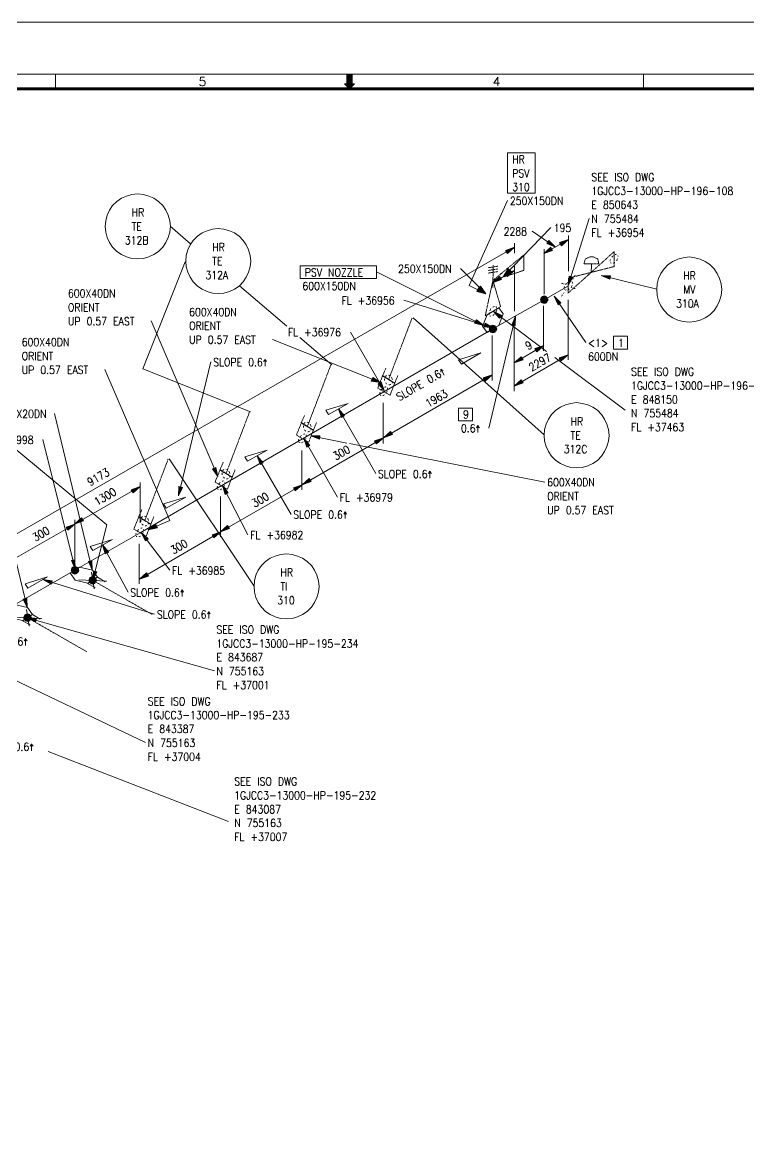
# Model space of a CAD drawing. Extents: x 0 to 841, y 0 to 594.
# Drawn here: x 310.1 to 555.2, y 217.8 to 594 of the extents above; entities that cross this region are included whole.
import ezdxf
from ezdxf.enums import TextEntityAlignment as Align

# ---------------------------------------------------------------- set-up
doc = ezdxf.new("R2010")
doc.units = 0
doc.header["$MEASUREMENT"] = 0
doc.linetypes.add('HIDDEN', pattern=[0.375, 0.25, -0.125])
for name, color, linetype, lineweight in [('1', 7, 'Continuous', 9), ('3', 7, 'Continuous', 9), ('4', 7, 'Continuous', 9), ('SYM', 7, 'Continuous', 9), ('T-TEXT1', 7, 'Continuous', 9)]:
    doc.layers.add(name, color=color, linetype=linetype, lineweight=lineweight)
doc.styles.add('ROMANS', font='ROMANS')
doc.styles.add('TXT', font='txt.shx')

msp = doc.modelspace()

# ---------------------------------------------------------------- linework, layer by layer
at = {"layer": '1', "color": 2, "linetype": 'HIDDEN', "lineweight": 0}
for p, q in [((499.575, 512.5375), (500.0875, 514.225)), ((502.175, 512.5375), (499.575, 512.5375)), ((500.0875, 514.225), (501.65, 514.875)), ((501.65, 514.875), (502.6875, 514.875)), ((502.0375, 509.5375), (502.175, 512.5375)), ((504.6375, 512.5375), (502.175, 512.5375)), ((502.6875, 514.875), (504.25, 514.225)), ((504.25, 514.225), (504.6375, 512.5375)), ((496.5875, 508.7625), (496.325, 508.2375)), ((492.0375, 506.0375), (492.425, 505.9)), ((492.6875, 505.775), (492.9375, 505.775)), ((493.075, 504.8625), (492.9375, 504.3375)), ((494.1125, 506.2875), (493.3375, 505.5125)), ((495.2875, 506.6875), (494.6375, 506.55)), ((495.2875, 504.475), (495.675, 505.25)), ((495.8, 505.9), (495.675, 506.55)), ((496.0625, 507.85), (495.8, 507.3375)), ((496.0625, 504.3375), (495.8, 504.475)), ((496.5875, 504.2125), (496.325, 504.2125)), ((492.0375, 501.6125), (492.425, 502.1375)), ((492.6875, 502.525), (492.9375, 502.9125)), ((493.075, 503.825), (493.5875, 503.6875)), ((494.1125, 503.6875), (494.6375, 504.0875))]:
    msp.add_line(p, q, dxfattribs=at)
at = {"layer": '1', "color": 1, "linetype": 'Continuous', "lineweight": 0}
for p, q in [((494.375, 505.125), (486.1875, 500.4375)), ((486.1875, 500.4375), (476.175, 494.725)), ((476.175, 494.725), (468.8875, 490.5625)), ((468.8875, 490.5625), (432.1, 469.375)), ((432.1, 469.375), (404.675, 453.5125)), ((404.675, 453.5125), (377.2375, 437.65)), ((377.2375, 437.65), (349.8125, 421.7875)), ((349.8125, 421.7875), (327.8375, 409.1875)), ((327.8375, 409.1875), (305.875, 396.575))]:
    msp.add_line(p, q, dxfattribs=at)
at = {"layer": '3', "color": 2, "linetype": 'Continuous', "lineweight": 0}
for p, q in [((460.8375, 505.25), (473.8375, 533.85)), ((494.2375, 505.25), (501.3875, 527.875)), ((359.95, 525.275), (366.8375, 519.2875)), ((472.4, 508.1125), (488.3875, 524.75)), ((482.15, 523.5875), (489.95, 518.125)), ((476.175, 519.55), (476.175, 516.175)), ((486.05, 516.0375), (494.375, 520.725)), ((494.375, 522.15), (494.375, 510.0625)), ((196.4125, 357.1875), (476.175, 518.125)), ((486.1875, 517.475), (486.1875, 502.2625)), ((350.725, 477.175), (365.025, 513.1875)), ((476.175, 511.75), (476.175, 496.5375)), ((465.775, 491.7375), (429.6375, 509.8)), ((466.55, 502.3875), (457.975, 510.975)), ((468.7625, 506.1625), (476.175, 510.325)), ((505.425, 508.6375), (524.1375, 503.95)), ((383.35, 505.125), (399.3375, 491.475)), ((466.55, 502.3875), (460.8375, 505.25)), ((468.8875, 507.725), (468.8875, 504.6)), ((489.5625, 501.6125), (500.225, 486.0125)), ((494.2375, 480.1625), (494.2375, 500.4375)), ((469.025, 490.95), (438.8625, 500.3125)), ((485.925, 483.15), (485.925, 498.3625)), ((376.075, 440.775), (353.5875, 493.2875)), ((441.9875, 494.3375), (486.1875, 454.8125)), ((467.4625, 457.15), (476.5625, 494.85)), ((469.025, 496.5375), (486.9625, 483.025)), ((432.2375, 469.7625), (420.7875, 489.525)), ((476.0375, 469.6375), (476.0375, 492.6375)), ((394.5375, 487.05), (430.9375, 472.4875)), ((403.7625, 487.7), (414.55, 478.475)), ((468.6375, 473.1375), (468.6375, 488.35)), ((476.0375, 479.125), (486.05, 484.975)), ((476.0375, 471.325), (494.2375, 481.85)), ((362.8125, 434.275), (373.7375, 479.5125)), ((489.825, 480.9375), (513.4875, 463.1375)), ((359.825, 425.95), (337.9875, 476.9125)), ((350.725, 477.175), (387.125, 462.6125)), ((431.975, 453.9), (468.6375, 475.0875)), ((429.375, 441.8125), (416.7625, 463.65)), ((431.8375, 451.95), (431.8375, 465.6)), ((333.6875, 409.3125), (320.95, 462.0875)), ((327.975, 409.575), (317.05, 453.25)), ((404.5375, 438.0375), (431.975, 453.9)), ((405.0625, 453.6375), (416.5, 433.8875)), ((407.4, 454.55), (419.625, 452.0875)), ((420.5375, 451.95), (486.4375, 438.95)), ((306.3875, 451.3), (338.6375, 424.525)), ((389.3375, 447.7875), (400.775, 428.0375)), ((404.4125, 436.35), (404.4125, 449.6125)), ((388.2875, 403.85), (359.6875, 446.75)), ((311.725, 396.575), (300.8, 441.8125)), ((327.7125, 424.7875), (349.8125, 437.3875)), ((349.8125, 438.825), (349.8125, 425.175)), ((376.9875, 422.1875), (404.5375, 438.0375)), ((377.6375, 437.7875), (386.2125, 421.1375)), ((376.9875, 420.4875), (376.9875, 434.0125)), ((327.8375, 426.2125), (327.8375, 411)), ((352.5375, 422.8375), (359.825, 425.95)), ((305.7375, 412.175), (327.8375, 424.7875)), ((333.95, 405.8), (338.6375, 424.525)), ((349.6875, 406.1875), (377.1125, 422.1875)), ((350.2, 421.925), (359.825, 409.1875)), ((337.2, 417.7625), (345.7875, 401.775)), ((349.55, 404.6375), (349.55, 418.15)), ((317.05, 406.0625), (354.75, 394.3625)), ((311.725, 393.1875), (374.9, 375.25)), ((289.75, 380.5875), (351.6375, 351.075)), ((318.875, 348.0875), (379.7125, 324.425))]:
    msp.add_line(p, q, dxfattribs=at)
at = {"layer": '3', "color": 2, "linetype": 'HIDDEN', "lineweight": 0}
for p, q in [((468.8875, 506.9375), (479.2875, 515.525)), ((479.2875, 515.525), (479.2875, 510.325)), ((479.2875, 510.325), (468.8875, 506.9375)), ((468.8875, 506.9375), (466.2875, 494.9875)), ((471.4875, 498.1), (468.8875, 506.9375)), ((468.2375, 497.45), (467.85, 496.675)), ((469.4125, 498.1), (468.8875, 497.975)), ((468.8875, 496.5375), (471.4875, 498.1)), ((470.1875, 497.5875), (469.9375, 498.1)), ((469.9375, 496.2875), (470.1875, 496.9375)), ((433.6625, 473.4), (441.5875, 494.2)), ((466.2875, 494.9875), (468.8875, 496.5375)), ((467.5875, 496.025), (467.5875, 495.375)), ((467.85, 494.9875), (468.2375, 494.85)), ((468.8875, 495.1125), (469.4125, 495.6375)), ((406.2375, 457.5375), (414.1625, 478.3375)), ((430.025, 470.675), (431.7125, 474.8375)), ((432.75, 477.3), (431.5875, 474.7)), ((431.5875, 474.7), (435.7375, 472.2375)), ((431.7125, 474.8375), (435.7375, 472.3625)), ((432.4875, 474.4375), (433.0125, 474.9625)), ((433.6625, 474.9625), (434.3125, 474.8375)), ((434.7, 474.3125), (434.9625, 473.5375)), ((435.7375, 472.2375), (436.7875, 474.8375)), ((432.1, 469.375), (430.025, 470.675)), ((431.7125, 470.5375), (431.1875, 470.025)), ((432.3625, 473.1375), (432.3625, 473.7875)), ((432.8875, 471.0625), (432.3625, 470.9375)), ((433.1375, 471.975), (432.625, 472.4875)), ((433.4, 470.2875), (433.275, 470.675)), ((434.4375, 471.8375), (433.7875, 471.7125)), ((435.7375, 472.3625), (434.1875, 468.2)), ((435.0875, 472.8875), (434.8375, 472.2375)), ((430.8, 469.2375), (430.675, 468.725)), ((430.8, 468.2), (431.1875, 468.075)), ((431.7125, 468.075), (432.3625, 468.3375)), ((434.1875, 468.2), (432.1, 469.375)), ((432.8875, 468.9875), (433.275, 469.6375)), ((378.8, 441.6875), (386.7375, 462.4875)), ((402.5875, 454.8125), (404.2875, 458.975)), ((405.325, 461.4375), (404.15, 458.8375)), ((404.2875, 458.975), (408.3125, 456.5)), ((405.0625, 458.5875), (405.5875, 459.1)), ((406.2375, 459.1), (406.8875, 458.975)), ((408.3125, 456.375), (409.35, 458.975)), ((404.15, 458.8375), (408.3125, 456.375)), ((404.9375, 457.2875), (404.9375, 457.9375)), ((405.7125, 456.1125), (405.1875, 456.6375)), ((407.0125, 455.9875), (406.3625, 455.85)), ((408.3125, 456.5), (406.75, 452.3375)), ((407.275, 458.45), (407.5375, 457.675)), ((407.6625, 457.025), (407.4, 456.375)), ((404.675, 453.5125), (402.5875, 454.8125)), ((403.375, 453.3875), (403.2375, 452.8625)), ((403.375, 452.3375), (403.7625, 452.2125)), ((404.2875, 454.6875), (403.7625, 454.1625)), ((404.2875, 452.2125), (404.9375, 452.475)), ((406.75, 452.3375), (404.675, 453.5125)), ((405.45, 455.2), (404.9375, 455.075)), ((405.45, 453.125), (405.8375, 453.775)), ((405.975, 454.425), (405.8375, 454.8125)), ((351.375, 425.825), (359.3, 446.625)), ((377.8875, 445.5875), (376.725, 442.9875)), ((375.1625, 438.95), (376.85, 443.1125)), ((376.725, 442.9875), (380.8875, 440.5125)), ((376.85, 443.1125), (380.8875, 440.6375)), ((377.5, 441.425), (377.5, 442.075)), ((377.6375, 442.725), (378.15, 443.2375)), ((378.2875, 440.25), (377.7625, 440.775)), ((378.8, 443.2375), (379.45, 443.1125)), ((380.8875, 440.6375), (379.325, 436.4875)), ((379.8375, 442.5875), (380.1, 441.8125)), ((380.2375, 441.1625), (379.975, 440.5125)), ((380.8875, 440.5125), (381.925, 443.1125)), ((377.2375, 437.65), (375.1625, 438.95)), ((375.9375, 437.525), (375.8125, 437)), ((375.9375, 436.4875), (376.3375, 436.35)), ((376.85, 438.825), (376.3375, 438.3)), ((376.85, 436.35), (377.5, 436.6125)), ((379.325, 436.4875), (377.2375, 437.65)), ((378.025, 439.3375), (377.5, 439.2125)), ((378.025, 437.2625), (378.4125, 437.9125)), ((378.5375, 438.5625), (378.4125, 438.95)), ((379.5875, 440.125), (378.9375, 439.9875)), ((350.4625, 429.725), (349.2875, 427.125)), ((347.7375, 423.0875), (349.425, 427.25)), ((349.2875, 427.125), (353.45, 424.65)), ((349.425, 427.25), (353.45, 424.7875)), ((350.075, 425.5625), (350.075, 426.2125)), ((350.2, 426.8625), (350.725, 427.3875)), ((351.375, 427.3875), (352.025, 427.25)), ((352.4125, 426.7375), (352.675, 425.95)), ((352.8, 425.3), (352.5375, 424.65)), ((353.45, 424.65), (354.4875, 427.25)), ((349.8125, 421.7875), (347.7375, 423.0875)), ((348.5125, 421.6625), (348.3875, 421.1375)), ((349.425, 422.9625), (348.9, 422.4375)), ((351.8875, 420.625), (349.8125, 421.7875)), ((350.5875, 423.4875), (350.075, 423.35)), ((350.85, 424.3875), (350.3375, 424.9125)), ((350.5875, 421.4), (350.9875, 422.05)), ((351.1125, 422.7), (350.9875, 423.0875)), ((352.15, 424.2625), (351.5, 424.1375)), ((353.45, 424.7875), (351.8875, 420.625)), ((348.5125, 420.625), (348.9, 420.4875)), ((349.425, 420.4875), (350.075, 420.75))]:
    msp.add_line(p, q, dxfattribs=at)
at = {"layer": '3', "color": 1, "linetype": 'HIDDEN', "lineweight": 0}
for p, q in [((333.825, 405.8), (353.975, 394.2375)), ((311.85, 393.1875), (332, 381.625))]:
    msp.add_line(p, q, dxfattribs=at)
at = {"layer": '3', "color": 2, "linetype": 'Continuous', "lineweight": 0}
for points in [[(473.8375, 536.325), (483.1875, 536.325), (483.1875, 549.975), (473.8375, 549.975), (473.8375, 536.325)], [(349.0375, 536.1875), (350.9875, 535.9375), (352.8, 535.4125), (354.4875, 534.6375), (356.05, 533.5875), (357.4875, 532.1625), (358.525, 530.6), (359.3, 528.9125), (359.825, 527.0875), (360.0875, 525.1375), (359.825, 523.1875), (359.3, 521.375), (358.525, 519.6875), (357.4875, 518.125), (356.05, 516.6875), (354.4875, 515.65), (352.8, 514.875), (350.9875, 514.35), (349.0375, 514.225), (347.0875, 514.35), (345.2625, 514.875), (343.575, 515.65), (342.0125, 516.6875), (340.5875, 518.125), (339.5375, 519.6875), (338.7625, 521.375), (338.2375, 523.1875), (338.1125, 525.1375), (338.2375, 527.0875), (338.7625, 528.9125), (339.5375, 530.6), (340.5875, 532.1625), (342.0125, 533.5875), (343.575, 534.6375), (345.2625, 535.4125), (347.0875, 535.9375), (349.0375, 536.1875)], [(376.2, 524.4875), (378.15, 524.2375), (379.975, 523.7125), (381.6625, 522.9375), (383.225, 521.8875), (384.65, 520.4625), (385.6875, 518.9), (386.475, 517.2125), (386.9875, 515.3875), (387.25, 513.4375), (386.9875, 511.4875), (386.475, 509.675), (385.6875, 507.9875), (384.65, 506.425), (383.225, 504.9875), (381.6625, 503.95), (379.975, 503.175), (378.15, 502.65), (376.2, 502.525), (374.25, 502.65), (372.4375, 503.175), (370.7375, 503.95), (369.1875, 504.9875), (367.75, 506.425), (366.7125, 507.9875), (365.9375, 509.675), (365.4125, 511.4875), (365.2875, 513.4375), (365.4125, 515.3875), (365.9375, 517.2125), (366.7125, 518.9), (367.75, 520.4625), (369.1875, 521.8875), (370.7375, 522.9375), (372.4375, 523.7125), (374.25, 524.2375), (376.2, 524.4875)], [(487.7375, 520.4625), (489.95, 518.125), (487.0875, 519.425), (487.7375, 520.4625)], [(487.6125, 520.3375), (489.95, 518.125), (487.225, 519.55)], [(487.6125, 520.2), (489.95, 518.125), (487.225, 519.6875)], [(487.4875, 520.075), (489.95, 518.125), (487.35, 519.8125)], [(491.3875, 519.6875), (494.375, 520.725), (492.0375, 518.6375), (491.3875, 519.6875)], [(491.5125, 519.55), (494.375, 520.725), (491.9, 518.775)], [(491.5125, 519.425), (494.375, 520.725), (491.9, 518.9)], [(491.6375, 519.2875), (494.375, 520.725), (491.775, 519.0375)], [(473.1875, 517.0875), (476.175, 518.125), (473.8375, 516.0375), (473.1875, 517.0875)], [(473.3125, 516.95), (476.175, 518.125), (473.7, 516.175)], [(473.3125, 516.825), (476.175, 518.125), (473.7, 516.3)], [(473.4375, 516.6875), (476.175, 518.125), (473.575, 516.4375)], [(489.0375, 517.0875), (486.05, 516.0375), (488.3875, 518.125), (489.0375, 517.0875)], [(488.9125, 517.2125), (486.05, 516.0375), (488.525, 517.9875)], [(488.9125, 517.3375), (486.05, 516.0375), (488.525, 517.8625)], [(488.7875, 517.475), (486.05, 516.0375), (488.65, 517.7375)], [(403.8875, 507.5875), (429.6375, 507.5875), (429.6375, 511.8875), (403.8875, 511.8875), (403.8875, 507.5875)], [(535.0625, 514.875), (537.0125, 514.6125), (538.8375, 514.0875), (540.525, 513.3125), (542.0875, 512.275), (543.5125, 510.8375), (544.55, 509.2875), (545.3375, 507.5875), (545.85, 505.775), (546.1125, 503.825), (545.85, 501.875), (545.3375, 500.05), (544.55, 498.3625), (543.5125, 496.8), (542.0875, 495.375), (540.525, 494.3375), (538.8375, 493.55), (537.0125, 493.0375), (535.0625, 492.9), (533.1125, 493.0375), (531.2875, 493.55), (529.6, 494.3375), (528.0375, 495.375), (526.6125, 496.8), (525.575, 498.3625), (524.7875, 500.05), (524.275, 501.875), (524.1375, 503.825), (524.275, 505.775), (524.7875, 507.5875), (525.575, 509.2875), (526.6125, 510.8375), (528.0375, 512.275), (529.6, 513.3125), (531.2875, 514.0875), (533.1125, 514.6125), (535.0625, 514.875)], [(471.75, 507.2), (468.7625, 506.1625), (471.1, 508.2375), (471.75, 507.2)], [(471.625, 507.3375), (468.7625, 506.1625), (471.2375, 508.1125)], [(471.625, 507.4625), (468.7625, 506.1625), (471.2375, 507.9875)], [(475, 509.9375), (472.4, 508.1125), (474.0875, 510.8375), (475, 509.9375)], [(474.875, 510.0625), (472.4, 508.1125), (474.225, 510.7125)], [(474.7375, 510.1875), (472.4, 508.1125), (474.35, 510.5875)], [(474.6125, 510.325), (472.4, 508.1125), (474.4875, 510.45)], [(473.1875, 509.2875), (476.175, 510.325), (473.8375, 508.2375), (473.1875, 509.2875)], [(473.3125, 509.15), (476.175, 510.325), (473.7, 508.375)], [(473.3125, 509.025), (476.175, 510.325), (473.7, 508.5)], [(473.4375, 508.8875), (476.175, 510.325), (473.575, 508.6375)], [(495.8, 507.9875), (494.2375, 505.25), (494.6375, 508.375), (495.8, 507.9875)], [(495.675, 507.9875), (494.2375, 505.25), (494.7625, 508.375)], [(495.5375, 508.1125), (494.2375, 505.25), (494.8875, 508.2375)], [(495.4125, 508.1125), (494.2375, 505.25), (495.025, 508.2375)], [(508.2875, 507.3375), (505.425, 508.6375), (508.5375, 508.5), (508.2875, 507.3375)], [(508.2875, 507.4625), (505.425, 508.6375), (508.5375, 508.375)], [(508.4125, 507.5875), (505.425, 508.6375), (508.5375, 508.2375)], [(508.4125, 507.725), (505.425, 508.6375), (508.4125, 508.1125)], [(464.0875, 504.3375), (466.55, 502.3875), (463.4375, 503.175), (464.0875, 504.3375)], [(463.95, 504.2125), (466.55, 502.3875), (463.5625, 503.3)], [(464.7375, 504.9875), (466.55, 502.3875), (463.95, 504.2125), (464.7375, 504.9875)], [(464.6, 504.8625), (466.55, 502.3875), (464.0875, 504.3375)], [(464.6, 504.8625), (466.55, 502.3875), (464.2125, 504.475)], [(464.475, 504.7375), (466.55, 502.3875), (464.2125, 504.475)], [(471.4875, 507.5875), (468.7625, 506.1625), (471.3625, 507.85)], [(463.95, 504.0875), (466.55, 502.3875), (463.5625, 503.4375)], [(463.825, 503.95), (466.55, 502.3875), (463.6875, 503.5625)], [(490.8625, 498.75), (489.5625, 501.6125), (491.775, 499.4), (490.8625, 498.75)], [(490.9875, 498.8875), (489.5625, 501.6125), (491.6375, 499.275)], [(491.125, 498.8875), (489.5625, 501.6125), (491.5125, 499.275)], [(491.25, 499.0125), (489.5625, 501.6125), (491.3875, 499.1375)], [(463.3, 493.6875), (465.775, 491.7375), (462.65, 492.5125), (463.3, 493.6875)], [(463.175, 493.55), (465.775, 491.7375), (462.7875, 492.6375)], [(463.175, 493.425), (465.775, 491.7375), (462.7875, 492.775)], [(463.0375, 493.2875), (465.775, 491.7375), (462.9125, 492.9)], [(471.1, 494.2), (469.025, 496.5375), (471.8875, 495.1125), (471.1, 494.2)], [(471.2375, 494.3375), (469.025, 496.5375), (471.75, 494.9875)], [(471.3625, 494.4625), (469.025, 496.5375), (471.75, 494.85)], [(471.3625, 494.5875), (469.025, 496.5375), (471.625, 494.725)], [(475.2625, 491.9875), (476.5625, 494.85), (476.4375, 491.7375), (475.2625, 491.9875)], [(475.3875, 491.9875), (476.5625, 494.85), (476.3, 491.7375)], [(475.525, 491.9875), (476.5625, 494.85), (476.175, 491.8625)], [(475.65, 491.8625), (476.5625, 494.85), (476.0375, 491.8625)], [(466.2875, 492.5125), (469.025, 490.95), (465.9, 491.3375), (466.2875, 492.5125)], [(466.2875, 492.3875), (469.025, 490.95), (465.9, 491.475)], [(466.1625, 492.25), (469.025, 490.95), (466.0375, 491.6)], [(466.1625, 492.125), (469.025, 490.95), (466.0375, 491.7375)], [(509.5875, 483.8), (514.2625, 483.8), (514.2625, 488.0875), (509.5875, 488.0875), (509.5875, 483.8)], [(483.0625, 483.9375), (486.05, 484.975), (483.7125, 482.8875), (483.0625, 483.9375)], [(483.1875, 483.8), (486.05, 484.975), (483.5875, 483.025)], [(483.1875, 483.675), (486.05, 484.975), (483.5875, 483.15)], [(483.325, 483.5375), (486.05, 484.975), (483.45, 483.2875)], [(491.25, 480.8125), (494.2375, 481.85), (491.9, 479.775), (491.25, 480.8125)], [(491.3875, 480.6875), (494.2375, 481.85), (491.775, 479.9)], [(491.3875, 480.55), (494.2375, 481.85), (491.775, 480.0375)], [(491.5125, 480.425), (494.2375, 481.85), (491.6375, 480.1625)], [(479.0375, 480.1625), (476.0375, 479.125), (478.3875, 481.2), (479.0375, 480.1625)], [(478.9, 480.2875), (476.0375, 479.125), (478.5125, 481.075)], [(478.9, 480.425), (476.0375, 479.125), (478.5125, 480.9375)], [(478.775, 480.55), (476.0375, 479.125), (478.6375, 480.8125)], [(428.3375, 474.1875), (430.9375, 472.4875), (427.8125, 473.0125), (428.3375, 474.1875)], [(428.3375, 474.05), (430.9375, 472.4875), (427.9375, 473.1375)], [(465.6375, 474.05), (468.6375, 475.0875), (466.2875, 473.0125), (465.6375, 474.05)], [(465.775, 473.925), (468.6375, 475.0875), (466.1625, 473.1375)], [(465.775, 473.7875), (468.6375, 475.0875), (466.1625, 473.275)], [(465.9, 473.6625), (468.6375, 475.0875), (466.0375, 473.4)], [(428.2, 473.925), (430.9375, 472.4875), (427.9375, 473.275)], [(428.2, 473.7875), (430.9375, 472.4875), (428.075, 473.4)], [(431.1875, 472.75), (432.2375, 469.7625), (430.15, 472.1), (431.1875, 472.75)], [(431.0625, 472.625), (432.2375, 469.7625), (430.2875, 472.2375)], [(430.9375, 472.625), (432.2375, 469.7625), (430.4125, 472.2375)], [(430.8, 472.4875), (432.2375, 469.7625), (430.5375, 472.3625)], [(479.0375, 472.3625), (476.0375, 471.325), (478.3875, 473.4), (479.0375, 472.3625)], [(478.9, 472.4875), (476.0375, 471.325), (478.5125, 473.275)], [(478.9, 472.625), (476.0375, 471.325), (478.5125, 473.1375)], [(478.775, 472.75), (476.0375, 471.325), (478.6375, 473.0125)], [(417.8, 460.6625), (416.7625, 463.65), (418.8375, 461.3125), (417.8, 460.6625)], [(417.9375, 460.7875), (416.7625, 463.65), (418.7125, 461.1875)], [(418.0625, 460.7875), (416.7625, 463.65), (418.5875, 461.1875)], [(418.1875, 460.925), (416.7625, 463.65), (418.45, 461.05)], [(457.325, 459.625), (462, 459.625), (462, 463.9125), (457.325, 463.9125), (457.325, 459.625)], [(497.1, 465.7375), (499.05, 465.475), (500.875, 464.95), (502.5625, 464.175), (504.125, 463.1375), (505.55, 461.7), (506.5875, 460.1375), (507.375, 458.45), (507.8875, 456.6375), (508.15, 454.6875), (507.8875, 452.7375), (507.375, 450.9125), (506.5875, 449.225), (505.55, 447.6625), (504.125, 446.2375), (502.5625, 445.1875), (500.875, 444.4125), (499.05, 443.8875), (497.1, 443.7625), (495.15, 443.8875), (493.3375, 444.4125), (491.6375, 445.1875), (490.0875, 446.2375), (488.65, 447.6625), (487.6125, 449.225), (486.8375, 450.9125), (486.3125, 452.7375), (486.1875, 454.6875), (486.3125, 456.6375), (486.8375, 458.45), (487.6125, 460.1375), (488.65, 461.7), (490.0875, 463.1375), (491.6375, 464.175), (493.3375, 464.95), (495.15, 465.475), (497.1, 465.7375)], [(434.9625, 454.9375), (431.975, 453.9), (434.3125, 455.9875), (434.9625, 454.9375)], [(434.8375, 455.075), (431.975, 453.9), (434.4375, 455.85)], [(434.8375, 455.2), (431.975, 453.9), (434.4375, 455.725)], [(434.7, 455.3375), (431.975, 453.9), (434.575, 455.5875)], [(406.1, 450.65), (405.0625, 453.6375), (407.1375, 451.3), (406.1, 450.65)], [(406.2375, 450.7875), (405.0625, 453.6375), (407.0125, 451.175)], [(406.3625, 450.7875), (405.0625, 453.6375), (406.8875, 451.175)], [(406.4875, 450.9125), (405.0625, 453.6375), (406.75, 451.0375)], [(410.3875, 453.3875), (407.4, 454.55), (410.525, 454.55), (410.3875, 453.3875)], [(410.3875, 453.5125), (407.4, 454.55), (410.525, 454.425)], [(410.3875, 453.6375), (407.4, 454.55), (410.525, 454.2875)], [(410.3875, 453.775), (407.4, 454.55), (410.525, 454.1625)], [(428.9875, 452.8625), (431.975, 453.9), (429.6375, 451.825), (428.9875, 452.8625)], [(429.1125, 452.7375), (431.975, 453.9), (429.5, 451.95)], [(429.1125, 452.6), (431.975, 453.9), (429.5, 452.0875)], [(429.2375, 452.475), (431.975, 453.9), (429.375, 452.2125)], [(390.375, 444.8), (389.3375, 447.7875), (391.4125, 445.45), (390.375, 444.8)], [(390.5, 444.9375), (389.3375, 447.7875), (391.2875, 445.325)], [(390.6375, 444.9375), (389.3375, 447.7875), (391.15, 445.325)], [(390.7625, 445.0625), (389.3375, 447.7875), (391.025, 445.1875)], [(375.425, 443.8875), (376.075, 440.775), (374.25, 443.375), (375.425, 443.8875)], [(375.2875, 443.8875), (376.075, 440.775), (374.3875, 443.5)], [(375.1625, 443.7625), (376.075, 440.775), (374.5125, 443.5)], [(375.0375, 443.7625), (376.075, 440.775), (374.6375, 443.6375)], [(346.825, 436.35), (349.8125, 437.3875), (347.475, 435.3125), (346.825, 436.35)], [(346.95, 436.225), (349.8125, 437.3875), (347.3375, 435.4375)], [(346.95, 436.0875), (349.8125, 437.3875), (347.3375, 435.575)], [(347.0875, 435.9625), (349.8125, 437.3875), (347.2125, 435.7)], [(364.1125, 437.1375), (362.8125, 434.275), (362.9375, 437.3875), (364.1125, 437.1375)], [(363.9875, 437.1375), (362.8125, 434.275), (363.075, 437.3875)], [(363.85, 437.2625), (362.8125, 434.275), (363.2, 437.3875)], [(363.725, 437.2625), (362.8125, 434.275), (363.3375, 437.2625)], [(378.5375, 434.7875), (377.6375, 437.7875), (379.5875, 435.3125), (378.5375, 434.7875)], [(378.675, 434.925), (377.6375, 437.7875), (379.45, 435.3125)], [(378.8, 434.925), (377.6375, 437.7875), (379.325, 435.1875)], [(378.9375, 435.05), (377.6375, 437.7875), (379.1875, 435.1875)], [(401.55, 437), (404.5375, 438.0375), (402.2, 435.9625), (401.55, 437)], [(401.6875, 436.875), (404.5375, 438.0375), (402.075, 436.0875)], [(401.6875, 436.7375), (404.5375, 438.0375), (402.075, 436.225)], [(401.8125, 436.6125), (404.5375, 438.0375), (401.9375, 436.35)], [(407.5375, 439.0875), (404.5375, 438.0375), (406.8875, 440.125), (407.5375, 439.0875)], [(407.4, 439.2125), (404.5375, 438.0375), (407.0125, 439.9875)], [(407.4, 439.3375), (404.5375, 438.0375), (407.0125, 439.8625)], [(407.275, 439.475), (404.5375, 438.0375), (407.1375, 439.7375)], [(330.7, 425.825), (327.7125, 424.7875), (330.05, 426.8625), (330.7, 425.825)], [(330.575, 425.95), (327.7125, 424.7875), (330.1875, 426.7375)], [(330.575, 426.0875), (327.7125, 424.7875), (330.1875, 426.6)], [(330.4375, 426.2125), (327.7125, 424.7875), (330.3125, 426.475)], [(324.85, 423.7375), (327.8375, 424.7875), (325.5, 422.7), (324.85, 423.7375)], [(324.9875, 423.6125), (327.8375, 424.7875), (325.375, 422.8375)], [(324.9875, 423.4875), (327.8375, 424.7875), (325.375, 422.9625)], [(325.1125, 423.35), (327.8375, 424.7875), (325.2375, 423.0875)], [(351.6375, 419.0625), (350.2, 421.925), (352.5375, 419.8375), (351.6375, 419.0625)], [(351.7625, 419.1875), (350.2, 421.925), (352.4125, 419.7125)], [(351.8875, 419.325), (350.2, 421.925), (352.2875, 419.7125)], [(352.025, 419.325), (350.2, 421.925), (352.15, 419.5875)], [(355.6625, 423.4875), (352.5375, 422.8375), (355.1375, 424.65), (355.6625, 423.4875)], [(355.6625, 423.6125), (352.5375, 422.8375), (355.275, 424.525)], [(355.5375, 423.7375), (352.5375, 422.8375), (355.275, 424.3875)], [(355.5375, 423.875), (352.5375, 422.8375), (355.4, 424.2625)], [(374.125, 421.1375), (377.1125, 422.1875), (374.775, 420.1), (374.125, 421.1375)], [(374.25, 421.0125), (377.1125, 422.1875), (374.6375, 420.2375)], [(374.25, 420.8875), (377.1125, 422.1875), (374.6375, 420.3625)], [(374.3875, 420.75), (377.1125, 422.1875), (374.5125, 420.4875)], [(379.975, 423.225), (376.9875, 422.1875), (379.325, 424.2625), (379.975, 423.225)], [(379.8375, 423.35), (376.9875, 422.1875), (379.45, 424.1375)], [(379.8375, 423.4875), (376.9875, 422.1875), (379.45, 424)], [(379.7125, 423.6125), (376.9875, 422.1875), (379.5875, 423.875)], [(338.1125, 414.775), (337.2, 417.7625), (339.2875, 415.2875), (338.1125, 414.775)], [(338.2375, 414.9), (337.2, 417.7625), (339.15, 415.2875)], [(338.375, 414.9), (337.2, 417.7625), (339.025, 415.1625)], [(338.5, 415.0375), (337.2, 417.7625), (338.8875, 415.1625)], [(399.2125, 414.775), (401.1625, 414.5125), (402.9875, 413.9875), (404.675, 413.2125), (406.2375, 412.175), (407.6625, 410.7375), (408.7, 409.1875), (409.4875, 407.4875), (410, 405.675), (410.2625, 403.725), (410, 401.775), (409.4875, 399.95), (408.7, 398.2625), (407.6625, 396.7), (406.2375, 395.275), (404.675, 394.2375), (402.9875, 393.45), (401.1625, 392.9375), (399.2125, 392.8), (397.2625, 392.9375), (395.4375, 393.45), (393.75, 394.2375), (392.1875, 395.275), (390.7625, 396.7), (389.725, 398.2625), (388.9375, 399.95), (388.425, 401.775), (388.2875, 403.725), (388.425, 405.675), (388.9375, 407.4875), (389.725, 409.1875), (390.7625, 410.7375), (392.1875, 412.175), (393.75, 413.2125), (395.4375, 413.9875), (397.2625, 414.5125), (399.2125, 414.775)], [(327.8375, 412.6875), (327.975, 409.575), (326.675, 412.4375), (327.8375, 412.6875)], [(327.7125, 412.6875), (327.975, 409.575), (326.8, 412.4375)], [(327.5875, 412.6875), (327.975, 409.575), (326.9375, 412.5625)], [(327.45, 412.5625), (327.975, 409.575), (327.0625, 412.5625)], [(333.5625, 412.4375), (333.6875, 409.3125), (332.3875, 412.175), (333.5625, 412.4375)], [(333.4375, 412.4375), (333.6875, 409.3125), (332.525, 412.175)], [(333.3, 412.4375), (333.6875, 409.3125), (332.65, 412.3)], [(333.175, 412.3), (333.6875, 409.3125), (332.7875, 412.3)], [(335.25, 408.6625), (333.95, 405.8), (334.0875, 408.925), (335.25, 408.6625)], [(335.125, 408.6625), (333.95, 405.8), (334.2125, 408.925)], [(334.9875, 408.7875), (333.95, 405.8), (334.3375, 408.925)], [(334.8625, 408.7875), (333.95, 405.8), (334.475, 408.7875)], [(352.675, 407.2375), (349.6875, 406.1875), (352.025, 408.275), (352.675, 407.2375)], [(352.5375, 407.3625), (349.6875, 406.1875), (352.15, 408.1375)], [(352.5375, 407.4875), (349.6875, 406.1875), (352.15, 408.0125)], [(352.4125, 407.625), (349.6875, 406.1875), (352.2875, 407.8875)], [(319.7875, 404.5), (317.05, 406.0625), (320.175, 405.675), (319.7875, 404.5)], [(319.7875, 404.6375), (317.05, 406.0625), (320.175, 405.5375)], [(319.9125, 404.7625), (317.05, 406.0625), (320.0375, 405.4125)], [(319.9125, 404.8875), (317.05, 406.0625), (320.0375, 405.2875)], [(311.5875, 399.6875), (311.725, 396.575), (310.425, 399.4375), (311.5875, 399.6875)], [(311.4625, 399.6875), (311.725, 396.575), (310.55, 399.4375)], [(311.3375, 399.6875), (311.725, 396.575), (310.6875, 399.5625)], [(311.2, 399.5625), (311.725, 396.575), (310.8125, 399.5625)], [(314.5875, 391.7625), (311.725, 393.1875), (314.8375, 392.9375), (314.5875, 391.7625)], [(314.5875, 391.8875), (311.725, 393.1875), (314.8375, 392.8)], [(314.7125, 392.025), (311.725, 393.1875), (314.8375, 392.675)], [(314.7125, 392.15), (311.725, 393.1875), (314.7125, 392.5375)]]:
    msp.add_lwpolyline(points, dxfattribs=at)
at = {"layer": '4', "color": 2, "linetype": 'Continuous', "lineweight": 0}
for points in [[(464.8625, 482.5), (458.2375, 478.7375), (457.325, 480.1625), (464.8625, 482.5)], [(420.0125, 465.475), (413.3875, 461.7), (412.475, 463.1375), (420.0125, 465.475)], [(392.7125, 449.7375), (386.0875, 445.975), (385.175, 447.4), (392.7125, 449.7375)], [(365.2875, 433.8875), (358.65, 430.1125), (357.7375, 431.5375), (365.2875, 433.8875)], [(340.5875, 419.5875), (333.95, 415.8125), (333.0375, 417.2375), (340.5875, 419.5875)], [(318.6125, 406.975), (311.9875, 403.2), (311.075, 404.6375), (318.6125, 406.975)]]:
    msp.add_lwpolyline(points, dxfattribs=at)
at = {"layer": 'SYM', "color": 2, "linetype": 'HIDDEN', "lineweight": 0}
for p, q in [((509.8375, 516.6875), (494.2375, 502.65)), ((509.8375, 514.0875), (509.8375, 516.6875)), ((510.625, 515.7875), (510.1, 515.65)), ((508.5375, 513.9625), (508.4125, 513.4375)), ((508.5375, 512.925), (508.9375, 512.7875)), ((509.45, 515.2625), (508.9375, 514.7375)), ((509.45, 512.7875), (510.1, 513.05)), ((509.8375, 511.625), (509.8375, 514.0875)), ((510.625, 513.7), (511.0125, 514.35)), ((511.1375, 515), (511.0125, 515.3875)), ((494.375, 507.725), (509.8375, 511.625)), ((494.2375, 502.65), (494.375, 507.725))]:
    msp.add_line(p, q, dxfattribs=at)
at = {"layer": 'T-TEXT1', "color": 7, "linetype": 'Continuous', "lineweight": 0}
for p, q in [((321.2625, 571.525), (321.2625, 576.4875)), ((419.6375, 576.4875), (419.6375, 573.25)), ((420.5, 571.525), (420.5, 576.4875)), ((421.3625, 576.4875), (421.3625, 573.25)), ((519.7375, 571.525), (519.7375, 576.4875)), ((418.775, 573.25), (420.5, 571.525)), ((418.775, 573.25), (419.6375, 573.25)), ((422.225, 573.25), (420.5, 571.525)), ((421.3625, 573.25), (422.225, 573.25))]:
    msp.add_line(p, q, dxfattribs=at)
at = {"layer": 'T-TEXT1', "color": 2, "linetype": 'HIDDEN', "lineweight": 0}
for p, q in [((467.3375, 511.2375), (470.5875, 511.75)), ((468.8875, 506.9375), (469.025, 512.1375)), ((467.3375, 510.325), (470.5875, 510.8375)), ((467.3375, 509.4125), (470.5875, 509.9375))]:
    msp.add_line(p, q, dxfattribs=at)
at = {"layer": 'T-TEXT1', "color": 2, "linetype": 'Continuous', "lineweight": 0}
for p, q in [((333.4375, 408.5375), (334.3375, 402.9375)), ((329.1375, 405.9375), (338.6375, 405.5375)), ((311.4625, 395.925), (312.375, 390.3375)), ((307.175, 393.325), (316.6625, 392.9375))]:
    msp.add_line(p, q, dxfattribs=at)
at = {"layer": 'T-TEXT1', "color": 7, "linetype": 'Continuous', "lineweight": 0}
msp.add_lwpolyline([(0, 0), (841, 0), (841, 594), (0, 594), (0, 0)], dxfattribs=at)
msp.add_lwpolyline([(18.6125, 576.4875), (822.3875, 576.4875), (822.3875, 17.5125), (18.6125, 17.5125)], close=True, dxfattribs=at)
at = {"layer": 'T-TEXT1', "color": 7, "linetype": 'Continuous', "lineweight": 0, "const_width": 0.9911}
msp.add_lwpolyline([(23.575, 571.525), (817.425, 571.525), (817.425, 22.475), (23.575, 22.475), (23.575, 571.525)], dxfattribs=at)
at = {"layer": 'T-TEXT1', "color": 2, "linetype": 'Continuous', "lineweight": 0}
for points in [[(486.1875, 501.7375), (486.4375, 501.6125), (486.575, 501.6125), (486.8375, 501.4875), (486.9625, 501.35), (487.0875, 501.225), (487.225, 501.0875), (487.35, 500.8375), (487.35, 500.7), (487.4875, 500.4375), (487.35, 500.1875), (487.35, 500.05), (487.225, 499.7875), (487.0875, 499.6625), (486.9625, 499.5375), (486.8375, 499.4), (486.575, 499.275), (486.4375, 499.275), (486.1875, 499.275), (485.925, 499.275), (485.7875, 499.275), (485.5375, 499.4), (485.4, 499.5375), (485.275, 499.6625), (485.1375, 499.7875), (485.0125, 500.05), (485.0125, 500.1875), (485.0125, 500.4375), (485.0125, 500.7), (485.0125, 500.8375), (485.1375, 501.0875), (485.275, 501.225), (485.4, 501.35), (485.5375, 501.4875), (485.7875, 501.6125), (485.925, 501.6125), (486.1875, 501.7375), (486.1875, 501.7375), (486.4375, 501.6125), (486.1875, 499.1375), (485.925, 499.275), (486.1875, 501.7375), (486.4375, 501.6125), (486.575, 501.6125), (485.925, 499.275), (485.7875, 499.275), (486.4375, 501.6125), (486.575, 501.6125), (486.8375, 501.4875), (485.7875, 499.275), (485.5375, 499.4), (486.575, 501.6125), (486.8375, 501.4875), (486.9625, 501.35), (485.5375, 499.4), (485.4, 499.5375), (486.8375, 501.4875), (486.9625, 501.35), (487.0875, 501.225), (485.4, 499.5375), (485.275, 499.6625), (486.9625, 501.35), (487.0875, 501.225), (487.225, 501.0875), (485.275, 499.6625), (485.1375, 499.7875), (487.0875, 501.225), (487.225, 501.0875), (487.35, 500.8375), (485.1375, 499.7875), (485.0125, 500.05), (487.225, 501.0875), (487.35, 500.8375), (487.35, 500.7), (485.0125, 500.05), (485.0125, 500.1875), (487.35, 500.8375), (487.35, 500.7), (487.4875, 500.4375), (485.0125, 500.1875), (484.8875, 500.4375), (487.35, 500.7), (487.4875, 500.4375), (487.35, 500.1875), (484.8875, 500.4375), (485.0125, 500.7), (487.4875, 500.4375), (487.35, 500.1875), (487.35, 500.05), (485.0125, 500.7), (485.0125, 500.8375), (487.35, 500.1875), (487.35, 500.05), (487.225, 499.7875), (485.0125, 500.8375), (485.1375, 501.0875), (487.35, 500.05)], [(487.35, 500.05), (487.225, 499.7875), (487.0875, 499.6625), (485.1375, 501.0875), (485.275, 501.225), (487.225, 499.7875), (487.0875, 499.6625), (486.9625, 499.5375), (485.275, 501.225), (485.4, 501.35), (487.0875, 499.6625), (486.9625, 499.5375), (486.8375, 499.4), (485.4, 501.35), (485.5375, 501.4875), (486.9625, 499.5375), (486.8375, 499.4), (486.575, 499.275), (485.5375, 501.4875), (485.7875, 501.6125), (486.8375, 499.4), (486.575, 499.275), (486.4375, 499.275), (485.7875, 501.6125), (485.925, 501.6125), (486.575, 499.275), (486.4375, 499.275), (486.1875, 499.1375), (485.925, 501.6125), (486.1875, 501.7375), (486.4375, 499.275)], [(468.8875, 490.5625), (470.8375, 491.7375), (472.4, 495.6375), (470.8375, 497.7125), (466.9375, 495.375), (465.3875, 491.475), (466.9375, 489.3875), (468.8875, 490.5625)], [(468.8875, 491.8625), (469.15, 491.7375), (469.2875, 491.7375), (469.5375, 491.6), (469.675, 491.475), (469.8, 491.3375), (469.9375, 491.2125), (470.0625, 490.95), (470.0625, 490.825), (470.1875, 490.5625), (470.0625, 490.3), (470.0625, 490.175), (469.9375, 489.9125), (469.8, 489.7875), (469.675, 489.65), (469.5375, 489.525), (469.2875, 489.3875), (469.15, 489.3875), (468.8875, 489.3875), (468.6375, 489.3875), (468.5, 489.3875), (468.2375, 489.525), (468.1125, 489.65), (467.9875, 489.7875), (467.85, 489.9125), (467.725, 490.175), (467.725, 490.3), (467.725, 490.5625), (467.725, 490.825), (467.725, 490.95), (467.85, 491.2125), (467.9875, 491.3375), (468.1125, 491.475), (468.2375, 491.6), (468.5, 491.7375), (468.6375, 491.7375), (468.8875, 491.8625), (468.8875, 491.8625), (469.15, 491.7375), (468.8875, 489.2625), (468.6375, 489.3875), (468.8875, 491.8625), (469.15, 491.7375), (469.2875, 491.7375), (468.6375, 489.3875), (468.5, 489.3875), (469.15, 491.7375), (469.2875, 491.7375), (469.5375, 491.6), (468.5, 489.3875), (468.2375, 489.525), (469.2875, 491.7375), (469.5375, 491.6), (469.675, 491.475), (468.2375, 489.525), (468.1125, 489.65), (469.5375, 491.6), (469.675, 491.475), (469.8, 491.3375), (468.1125, 489.65), (467.9875, 489.7875), (469.675, 491.475), (469.8, 491.3375), (469.9375, 491.2125), (467.9875, 489.7875), (467.85, 489.9125), (469.8, 491.3375), (469.9375, 491.2125), (470.0625, 490.95), (467.85, 489.9125), (467.725, 490.175), (469.9375, 491.2125), (470.0625, 490.95), (470.0625, 490.825), (467.725, 490.175), (467.725, 490.3), (470.0625, 490.95), (470.0625, 490.825), (470.1875, 490.5625), (467.725, 490.3), (467.5875, 490.5625), (470.0625, 490.825), (470.1875, 490.5625), (470.0625, 490.3), (467.5875, 490.5625), (467.725, 490.825), (470.1875, 490.5625), (470.0625, 490.3), (470.0625, 490.175), (467.725, 490.825), (467.725, 490.95), (470.0625, 490.3), (470.0625, 490.175), (469.9375, 489.9125), (467.725, 490.95), (467.85, 491.2125), (470.0625, 490.175)], [(470.0625, 490.175), (469.9375, 489.9125), (469.8, 489.7875), (467.85, 491.2125), (467.9875, 491.3375), (469.9375, 489.9125), (469.8, 489.7875), (469.675, 489.65), (467.9875, 491.3375), (468.1125, 491.475), (469.8, 489.7875), (469.675, 489.65), (469.5375, 489.525), (468.1125, 491.475), (468.2375, 491.6), (469.675, 489.65), (469.5375, 489.525), (469.2875, 489.3875), (468.2375, 491.6), (468.5, 491.7375), (469.5375, 489.525), (469.2875, 489.3875), (469.15, 489.3875), (468.5, 491.7375), (468.6375, 491.7375), (469.2875, 489.3875), (469.15, 489.3875), (468.8875, 489.2625), (468.6375, 491.7375), (468.8875, 491.8625), (469.15, 489.3875)], [(327.8375, 409.1875), (329.4, 410.225), (333.825, 409.1875), (335.5125, 406.8375), (332.2625, 404.8875), (327.975, 405.8), (326.2875, 408.275), (327.8375, 409.1875)], [(327.8375, 410.4875), (328.1, 410.35), (328.2375, 410.35), (328.4875, 410.225), (328.625, 410.0875), (328.75, 409.9625), (328.8875, 409.8375), (329.0125, 409.575), (329.0125, 409.4375), (329.1375, 409.1875), (329.0125, 408.925), (329.0125, 408.7875), (328.8875, 408.5375), (328.75, 408.4), (328.625, 408.275), (328.4875, 408.1375), (328.2375, 408.0125), (328.1, 408.0125), (327.8375, 408.0125), (327.5875, 408.0125), (327.45, 408.0125), (327.1875, 408.1375), (327.0625, 408.275), (326.9375, 408.4), (326.8, 408.5375), (326.675, 408.7875), (326.675, 408.925), (326.675, 409.1875), (326.675, 409.4375), (326.675, 409.575), (326.8, 409.8375), (326.9375, 409.9625), (327.0625, 410.0875), (327.1875, 410.225), (327.45, 410.35), (327.5875, 410.35), (327.8375, 410.4875), (327.8375, 410.4875), (328.1, 410.35), (327.8375, 407.8875), (327.5875, 408.0125), (327.8375, 410.4875), (328.1, 410.35), (328.2375, 410.35), (327.5875, 408.0125), (327.45, 408.0125), (328.1, 410.35), (328.2375, 410.35), (328.4875, 410.225), (327.45, 408.0125), (327.1875, 408.1375), (328.2375, 410.35), (328.4875, 410.225), (328.625, 410.0875), (327.1875, 408.1375), (327.0625, 408.275), (328.4875, 410.225), (328.625, 410.0875), (328.75, 409.9625), (327.0625, 408.275), (326.9375, 408.4), (328.625, 410.0875), (328.75, 409.9625), (328.8875, 409.8375), (326.9375, 408.4), (326.8, 408.5375), (328.75, 409.9625), (328.8875, 409.8375), (329.0125, 409.575), (326.8, 408.5375), (326.675, 408.7875), (328.8875, 409.8375), (329.0125, 409.575), (329.0125, 409.4375), (326.675, 408.7875), (326.675, 408.925), (329.0125, 409.575), (329.0125, 409.4375), (329.1375, 409.1875), (326.675, 408.925), (326.5375, 409.1875), (329.0125, 409.4375), (329.1375, 409.1875), (329.0125, 408.925), (326.5375, 409.1875), (326.675, 409.4375), (329.1375, 409.1875), (329.0125, 408.925), (329.0125, 408.7875), (326.675, 409.4375), (326.675, 409.575), (329.0125, 408.925), (329.0125, 408.7875), (328.8875, 408.5375), (326.675, 409.575), (326.8, 409.8375), (329.0125, 408.7875)], [(329.0125, 408.7875), (328.8875, 408.5375), (328.75, 408.4), (326.8, 409.8375), (326.9375, 409.9625), (328.8875, 408.5375), (328.75, 408.4), (328.625, 408.275), (326.9375, 409.9625), (327.0625, 410.0875), (328.75, 408.4), (328.625, 408.275), (328.4875, 408.1375), (327.0625, 410.0875), (327.1875, 410.225), (328.625, 408.275), (328.4875, 408.1375), (328.2375, 408.0125), (327.1875, 410.225), (327.45, 410.35), (328.4875, 408.1375), (328.2375, 408.0125), (328.1, 408.0125), (327.45, 410.35), (327.5875, 410.35), (328.2375, 408.0125), (328.1, 408.0125), (327.8375, 407.8875), (327.5875, 410.35), (327.8375, 410.4875), (328.1, 408.0125)], [(338.1125, 405.2875), (335.5125, 406.8375), (332.1375, 404.7625), (334.7375, 403.3375)], [(333.825, 407.1), (334.0875, 406.975), (334.2125, 406.975), (334.475, 406.8375), (334.6, 406.7125), (334.7375, 406.5875), (334.8625, 406.45), (334.9875, 406.1875), (334.9875, 406.0625), (335.125, 405.8), (334.9875, 405.5375), (334.9875, 405.4125), (334.8625, 405.15), (334.7375, 405.025), (334.6, 404.8875), (334.475, 404.7625), (334.2125, 404.6375), (334.0875, 404.6375), (333.825, 404.6375), (333.5625, 404.6375), (333.4375, 404.6375), (333.175, 404.7625), (333.0375, 404.8875), (332.9125, 405.025), (332.7875, 405.15), (332.65, 405.4125), (332.65, 405.5375), (332.65, 405.8), (332.65, 406.0625), (332.65, 406.1875), (332.7875, 406.45), (332.9125, 406.5875), (333.0375, 406.7125), (333.175, 406.8375), (333.4375, 406.975), (333.5625, 406.975), (333.825, 407.1), (333.825, 407.1), (334.0875, 406.975), (333.825, 404.5), (333.5625, 404.6375), (333.825, 407.1), (334.0875, 406.975), (334.2125, 406.975), (333.5625, 404.6375), (333.4375, 404.6375), (334.0875, 406.975), (334.2125, 406.975), (334.475, 406.8375), (333.4375, 404.6375), (333.175, 404.7625), (334.2125, 406.975), (334.475, 406.8375), (334.6, 406.7125), (333.175, 404.7625), (333.0375, 404.8875), (334.475, 406.8375), (334.6, 406.7125), (334.7375, 406.5875), (333.0375, 404.8875), (332.9125, 405.025), (334.6, 406.7125), (334.7375, 406.5875), (334.8625, 406.45), (332.9125, 405.025), (332.7875, 405.15), (334.7375, 406.5875), (334.8625, 406.45), (334.9875, 406.1875), (332.7875, 405.15), (332.65, 405.4125), (334.8625, 406.45), (334.9875, 406.1875), (334.9875, 406.0625), (332.65, 405.4125), (332.65, 405.5375), (334.9875, 406.1875), (334.9875, 406.0625), (335.125, 405.8), (332.65, 405.5375), (332.525, 405.8), (334.9875, 406.0625), (335.125, 405.8), (334.9875, 405.5375), (332.525, 405.8), (332.65, 406.0625), (335.125, 405.8), (334.9875, 405.5375), (334.9875, 405.4125), (332.65, 406.0625), (332.65, 406.1875), (334.9875, 405.5375), (334.9875, 405.4125), (334.8625, 405.15), (332.65, 406.1875), (332.7875, 406.45), (334.9875, 405.4125)], [(334.9875, 405.4125), (334.8625, 405.15), (334.7375, 405.025), (332.7875, 406.45), (332.9125, 406.5875), (334.8625, 405.15), (334.7375, 405.025), (334.6, 404.8875), (332.9125, 406.5875), (333.0375, 406.7125), (334.7375, 405.025), (334.6, 404.8875), (334.475, 404.7625), (333.0375, 406.7125), (333.175, 406.8375), (334.6, 404.8875), (334.475, 404.7625), (334.2125, 404.6375), (333.175, 406.8375), (333.4375, 406.975), (334.475, 404.7625), (334.2125, 404.6375), (334.0875, 404.6375), (333.4375, 406.975), (333.5625, 406.975), (334.2125, 404.6375), (334.0875, 404.6375), (333.825, 404.5), (333.5625, 406.975), (333.825, 407.1), (334.0875, 404.6375)], [(305.875, 396.575), (307.4375, 397.6125), (311.85, 396.575), (313.5375, 394.2375), (310.2875, 392.2875), (306, 393.1875), (304.3125, 395.6625), (305.875, 396.575)], [(316.1375, 392.675), (313.5375, 394.2375), (310.1625, 392.15), (312.7625, 390.725)], [(311.85, 394.4875), (312.1125, 394.3625), (312.2375, 394.3625), (312.5, 394.2375), (312.6375, 394.1), (312.7625, 393.975), (312.8875, 393.8375), (313.025, 393.5875), (313.025, 393.45), (313.15, 393.1875), (313.025, 392.9375), (313.025, 392.8), (312.8875, 392.5375), (312.7625, 392.4125), (312.6375, 392.2875), (312.5, 392.15), (312.2375, 392.025), (312.1125, 392.025), (311.85, 392.025), (311.5875, 392.025), (311.4625, 392.025), (311.2, 392.15), (311.075, 392.2875), (310.9375, 392.4125), (310.8125, 392.5375), (310.6875, 392.8), (310.6875, 392.9375), (310.6875, 393.1875), (310.6875, 393.45), (310.6875, 393.5875), (310.8125, 393.8375), (310.9375, 393.975), (311.075, 394.1), (311.2, 394.2375), (311.4625, 394.3625), (311.5875, 394.3625), (311.85, 394.4875), (311.85, 394.4875), (312.1125, 394.3625), (311.85, 391.8875), (311.5875, 392.025), (311.85, 394.4875), (312.1125, 394.3625), (312.2375, 394.3625), (311.5875, 392.025), (311.4625, 392.025), (312.1125, 394.3625), (312.2375, 394.3625), (312.5, 394.2375), (311.4625, 392.025), (311.2, 392.15), (312.2375, 394.3625), (312.5, 394.2375), (312.6375, 394.1), (311.2, 392.15), (311.075, 392.2875), (312.5, 394.2375), (312.6375, 394.1), (312.7625, 393.975), (311.075, 392.2875), (310.9375, 392.4125), (312.6375, 394.1), (312.7625, 393.975), (312.8875, 393.8375), (310.9375, 392.4125), (310.8125, 392.5375), (312.7625, 393.975), (312.8875, 393.8375), (313.025, 393.5875), (310.8125, 392.5375), (310.6875, 392.8), (312.8875, 393.8375), (313.025, 393.5875), (313.025, 393.45), (310.6875, 392.8), (310.6875, 392.9375), (313.025, 393.5875), (313.025, 393.45), (313.15, 393.1875), (310.6875, 392.9375), (310.55, 393.1875), (313.025, 393.45), (313.15, 393.1875), (313.025, 392.9375), (310.55, 393.1875), (310.6875, 393.45), (313.15, 393.1875), (313.025, 392.9375), (313.025, 392.8), (310.6875, 393.45), (310.6875, 393.5875), (313.025, 392.9375), (313.025, 392.8), (312.8875, 392.5375), (310.6875, 393.5875), (310.8125, 393.8375), (313.025, 392.8)], [(313.025, 392.8), (312.8875, 392.5375), (312.7625, 392.4125), (310.8125, 393.8375), (310.9375, 393.975), (312.8875, 392.5375), (312.7625, 392.4125), (312.6375, 392.2875), (310.9375, 393.975), (311.075, 394.1), (312.7625, 392.4125), (312.6375, 392.2875), (312.5, 392.15), (311.075, 394.1), (311.2, 394.2375), (312.6375, 392.2875), (312.5, 392.15), (312.2375, 392.025), (311.2, 394.2375), (311.4625, 394.3625), (312.5, 392.15), (312.2375, 392.025), (312.1125, 392.025), (311.4625, 394.3625), (311.5875, 394.3625), (312.2375, 392.025), (312.1125, 392.025), (311.85, 391.8875), (311.5875, 394.3625), (311.85, 394.4875), (312.1125, 392.025)]]:
    msp.add_lwpolyline(points, dxfattribs=at)
at = {"layer": 'T-TEXT1', "color": 7, "linetype": 'Continuous', "lineweight": 0}
for points in [[(419.6375, 576.4875), (419.6375, 573.25), (421.3625, 576.4875), (421.3625, 573.25)], [(418.775, 573.25), (420.5, 571.525), (422.225, 573.25)]]:
    msp.add_solid(points, dxfattribs=at)

# ---------------------------------------------------------------- texts
at = {"layer": '3', "color": 2, "linetype": 'Continuous', "lineweight": 0, "style": 'TXT', "width": 0.851861}
for s, p in [('HR', (475.4, 546.4)), ('PSV', (475.4, 541.7)), ('SEE ISO DWG', (502.1, 540.4)), ('310', (475.4, 537.1)), ('1GJCC3-13000-HP-196-108', (502.1, 535.8)), ('250X150DN', (474.6, 532.4)), ('HR', (347, 528.5)), ('E 850643', (502.1, 531.1)), ('N 755484', (502.1, 526.4)), ('TE', (347, 523.8)), ('2288', (472.5, 522.1)), ('195', (489.4, 523.3)), ('FL +36954', (502.1, 521.7)), ('312B', (344.7, 519.1)), ('HR', (374.2, 516.8)), ('TE', (374.2, 512.1)), ('250X150DN', (436.9, 509.5)), ('312A', (371.9, 507.4)), ('PSV NOZZLE', (405.4, 508.3)), ('HR', (533.1, 507.2)), ('600X150DN', (404.6, 503.7)), ('MV', (533.1, 502.5)), ('600X40DN', (325.5, 501.2)), ('FL +36956', (417.8, 498.8)), ('310A', (530.7, 497.8)), ('ORIENT', (325.5, 496.5)), ('600X40DN', (366.4, 494.9)), ('UP 0.57 EAST', (325.5, 491.8)), ('ORIENT', (366.4, 490.3)), ('FL +36976', (399.7, 488.1)), ('600X40DN', (309.9, 484.8)), ('UP 0.57 EAST', (366.4, 485.6)), ('<1>', (501, 484.5)), ('1', (511.1, 484.5)), ('ORIENT', (309.9, 480.1)), ('600DN', (501, 479.9)), ('UP 0.57 EAST', (309.9, 475.4)), ('SLOPE 0.6^ ', (374.5, 478)), ('SEE ISO DWG', (515.5, 474.8)), ('1GJCC3-13000-HP-196-1101', (515.5, 470.1)), ('E 848150', (515.5, 465.4)), ('600X20DN', (302.2, 460.6)), ('9', (458.8, 460.4)), ('N 755484', (515.5, 460.8)), ('HR', (495.1, 458)), ('0.6^ ', (458.1, 455.7)), ('TE', (495.1, 453.3)), ('FL +37463', (515.5, 456.1)), ('FL +36998', (296, 451.8)), ('312C', (492.8, 448.7)), ('SLOPE 0.6^ ', (430.1, 440.3)), ('600X40DN', (487.2, 437.5)), ('FL +36979', (417.2, 432.4)), ('ORIENT', (487.2, 432.8)), ('SLOPE 0.6^ ', (401.5, 426.6)), ('UP 0.57 EAST', (487.2, 428.1)), ('FL +36982', (387, 419.7)), ('FL +36985', (360.6, 407.7)), ('HR', (397.2, 407.1)), ('SLOPE 0.6^ ', (346.5, 400.3)), ('TI', (397.2, 402.4)), ('310', (396.1, 397.7)), ('SLOPE 0.6^ ', (355.5, 392.9)), ('SEE ISO DWG', (375.6, 387.8)), ('SLOPE 0.6^ ', (293.7, 383.8)), ('1GJCC3-13000-HP-195-234', (375.6, 383.1)), ('E 843687', (375.6, 378.5)), ('N 755163', (375.6, 373.8)), ('FL +37001', (375.6, 369.1)), ('SEE ISO DWG', (352.4, 363.6)), ('1GJCC3-13000-HP-195-233', (352.4, 359)), ('E 843387', (352.4, 354.3)), ('SLOPE 0.6^ ', (295.7, 348.3)), ('N 755163', (352.4, 349.6)), ('FL +37004', (352.4, 344.9)), ('SEE ISO DWG', (381.6, 336.6)), ('1GJCC3-13000-HP-195-232', (381.6, 331.9)), ('E 843087', (381.6, 327.2)), ('N 755163', (381.6, 322.6)), ('FL +37007', (381.6, 317.9))]:
    msp.add_text(s, height=2.7, dxfattribs=at).set_placement(p)
for s, p in [('9', (480.8, 483.4)), ('2297', (482, 476.2)), ('SLOPE 0.6^ ', (437.3, 466.2)), ('1963', (447.1, 464)), ('300', (415.9, 446.2)), ('9173', (333, 437.5)), ('1300', (335.3, 430.9)), ('300', (388.5, 430.3)), ('300', (314.5, 418.8)), ('300', (361.1, 414.5))]:
    msp.add_text(s, height=2.7, rotation=30, dxfattribs=at).set_placement(p)
at = {"layer": 'T-TEXT1', "color": 7, "linetype": 'Continuous', "lineweight": 0, "style": 'ROMANS'}
for s, p in [('5', (370.8875, 574.0125)), ('4', (470.1125, 574.0125))]:
    msp.add_text(s, height=2.9732, dxfattribs=at).set_placement(p, align=Align.MIDDLE)

doc.saveas('drawing.dxf')
